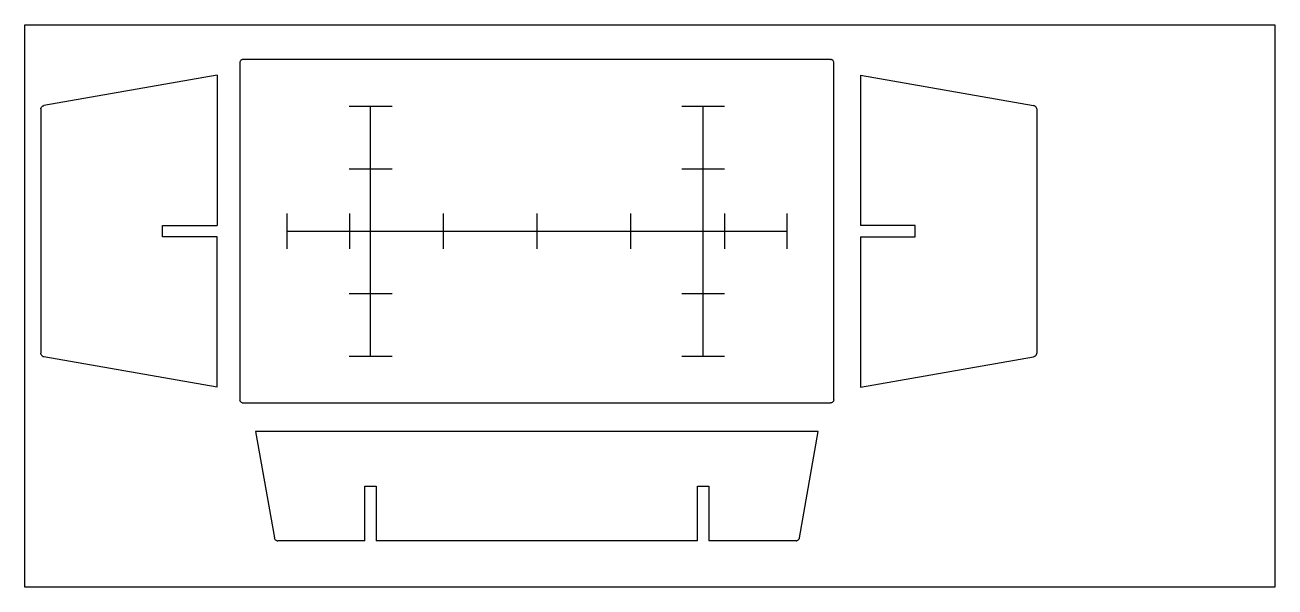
# Model space of a CAD drawing. Header units: inches. Extents: x -974 to 1026, y -367 to 533.
import ezdxf

# ---------------------------------------------------------------- set-up
doc = ezdxf.new("R2010")
doc.units = ezdxf.units.IN
doc.header["$MEASUREMENT"] = 0

msp = doc.modelspace()

# ---------------------------------------------------------------- linework, layer by layer
for p, q in [((-973.7, -366.9), (-973.7, 533.1)), ((-973.7, 533.1), (1026.3, 533.1)), ((1026.3, 533.1), (1026.3, -366.9)), ((-629.5, 474.5), (-629.7, 473.7)), ((-629.7, 473.7), (-629.7, 472.9)), ((-629.7, 472.9), (-629.7, -67.1)), ((-629.2, 475.2), (-629.5, 474.5)), ((-629.2, 475.2), (-628.8, 475.9)), ((-628.3, 476.5), (-628.8, 475.9)), ((-627.7, 477), (-628.3, 476.5)), ((-627, 477.4), (-627.7, 477)), ((-626.3, 477.7), (-627, 477.4)), ((-625.5, 477.9), (-626.3, 477.7)), ((-624.7, 477.9), (-625.5, 477.9)), ((315.3, 477.9), (-624.7, 477.9)), ((315.3, 477.9), (316.1, 477.9)), ((316.8, 477.7), (316.1, 477.9)), ((317.6, 477.4), (316.8, 477.7)), ((318.2, 477), (317.6, 477.4)), ((318.8, 476.5), (318.2, 477)), ((319.3, 475.9), (318.8, 476.5)), ((319.7, 475.2), (319.3, 475.9)), ((320, 474.5), (319.7, 475.2)), ((320.2, 473.7), (320, 474.5)), ((320.3, 472.9), (320.2, 473.7)), ((320.3, -67.1), (320.3, 472.9)), ((-666.3, 452.9), (-943.4, 404.1)), ((-666.3, 452.9), (-666.3, 211.9)), ((363.1, 452.9), (640.1, 404.1)), ((363.1, 452.9), (363.1, 211.9)), ((-948.1, 399.8), (-947.8, 400.6)), ((-947.8, 400.6), (-947.4, 401.3)), ((-947.4, 401.3), (-946.9, 402)), ((-946.9, 402), (-946.3, 402.6)), ((-945.6, 403.1), (-946.3, 402.6)), ((-944.9, 403.6), (-945.6, 403.1)), ((-944.9, 403.6), (-944.2, 403.9)), ((-944.2, 403.9), (-943.4, 404.1)), ((-455, 402.9), (-420.7, 402.9)), ((-420.7, 302.9), (-420.7, 402.9)), ((-420.7, 402.9), (-386.4, 402.9)), ((77, 402.9), (111.3, 402.9)), ((111.3, 302.9), (111.3, 402.9)), ((111.3, 402.9), (145.6, 402.9)), ((640.9, 403.9), (640.1, 404.1)), ((641.7, 403.6), (640.9, 403.9)), ((641.7, 403.6), (642.4, 403.1)), ((642.4, 403.1), (643, 402.6)), ((643.6, 402), (643, 402.6)), ((644.1, 401.3), (643.6, 402)), ((644.5, 400.6), (644.1, 401.3)), ((644.8, 399.8), (644.5, 400.6)), ((-948.3, 399), (-948.1, 399.8)), ((-948.3, 399), (-948.3, 398.2)), ((-948.3, 398.2), (-948.3, 7.7)), ((645, 399), (644.8, 399.8)), ((645, 399), (645.1, 398.2)), ((645.1, 398.2), (645.1, 7.7)), ((-455, 302.9), (-420.7, 302.9)), ((-420.7, 202.9), (-420.7, 302.9)), ((-420.7, 302.9), (-386.4, 302.9)), ((77, 302.9), (111.3, 302.9)), ((111.3, 302.9), (145.6, 302.9)), ((111.3, 202.9), (111.3, 302.9)), ((-554.7, 231.3), (-554.7, 202.9)), ((-454.7, 231.3), (-454.7, 202.9)), ((-304.7, 231.3), (-304.7, 202.9)), ((-154.7, 231.3), (-154.7, 202.9)), ((-4.7, 231.3), (-4.7, 202.9)), ((145.3, 231.3), (145.3, 202.9)), ((245.3, 231.3), (245.3, 202.9)), ((-753.8, 193.9), (-753.8, 211.9)), ((-753.8, 211.9), (-666.3, 211.9)), ((-554.7, 202.9), (-554.7, 174.5)), ((-554.7, 202.9), (-454.7, 202.9)), ((-454.7, 202.9), (-454.7, 174.5)), ((-454.7, 202.9), (-420.7, 202.9)), ((-420.7, 202.9), (-304.7, 202.9)), ((-420.7, 102.9), (-420.7, 202.9)), ((-304.7, 202.9), (-154.7, 202.9)), ((-304.7, 202.9), (-304.7, 174.5)), ((-154.7, 202.9), (-154.7, 174.5)), ((-154.7, 202.9), (-4.7, 202.9)), ((-4.7, 202.9), (-4.7, 174.5)), ((-4.7, 202.9), (111.3, 202.9)), ((111.3, 202.9), (145.3, 202.9)), ((111.3, 102.9), (111.3, 202.9)), ((145.3, 202.9), (245.3, 202.9)), ((145.3, 202.9), (145.3, 174.5)), ((245.3, 202.9), (245.3, 174.5)), ((450.6, 211.9), (363.1, 211.9)), ((450.6, 193.9), (450.6, 211.9)), ((-666.3, 193.9), (-753.8, 193.9)), ((-666.3, -47.1), (-666.3, 193.9)), ((363.1, 193.9), (450.6, 193.9)), ((363.1, 193.9), (363.1, -47.1)), ((-455, 102.9), (-420.7, 102.9)), ((-420.7, 102.9), (-386.4, 102.9)), ((-420.7, 2.9), (-420.7, 102.9)), ((77, 102.9), (111.3, 102.9)), ((111.3, 2.9), (111.3, 102.9)), ((111.3, 102.9), (145.6, 102.9)), ((-948.3, 6.9), (-948.3, 7.7)), ((-948.1, 6.1), (-948.3, 6.9)), ((-947.8, 5.3), (-948.1, 6.1)), ((-947.8, 5.3), (-947.4, 4.6)), ((-946.9, 3.9), (-947.4, 4.6)), ((-946.3, 3.3), (-946.9, 3.9)), ((-945.6, 2.7), (-946.3, 3.3)), ((-945.6, 2.7), (-944.9, 2.3)), ((-944.9, 2.3), (-944.2, 2)), ((-943.4, 1.8), (-944.2, 2)), ((-666.3, -47.1), (-943.4, 1.8)), ((-455, 2.9), (-420.7, 2.9)), ((-420.7, 2.9), (-386.4, 2.9)), ((77, 2.9), (111.3, 2.9)), ((111.3, 2.9), (145.6, 2.9)), ((363.1, -47.1), (640.1, 1.8)), ((640.1, 1.8), (640.9, 2)), ((641.7, 2.3), (640.9, 2)), ((642.4, 2.7), (641.7, 2.3)), ((642.4, 2.7), (643, 3.3)), ((643, 3.3), (643.6, 3.9)), ((643.6, 3.9), (644.1, 4.6)), ((644.5, 5.3), (644.1, 4.6)), ((644.5, 5.3), (644.8, 6.1)), ((644.8, 6.1), (645, 6.9)), ((645, 6.9), (645.1, 7.7)), ((-629.7, -67.1), (-629.7, -67.9)), ((-629.5, -68.6), (-629.7, -67.9)), ((-629.2, -69.3), (-629.5, -68.6)), ((-628.8, -70), (-629.2, -69.3)), ((-628.8, -70), (-628.3, -70.6)), ((-627.7, -71.1), (-628.3, -70.6)), ((-627.7, -71.1), (-627, -71.5)), ((-627, -71.5), (-626.3, -71.8)), ((-626.3, -71.8), (-625.5, -72)), ((-625.5, -72), (-624.7, -72.1)), ((-624.7, -72.1), (315.3, -72.1)), ((316.1, -72), (315.3, -72.1)), ((316.8, -71.8), (316.1, -72)), ((317.6, -71.5), (316.8, -71.8)), ((318.2, -71.1), (317.6, -71.5)), ((318.8, -70.6), (318.2, -71.1)), ((319.3, -70), (318.8, -70.6)), ((319.7, -69.3), (319.3, -70)), ((320, -68.6), (319.7, -69.3)), ((320.2, -67.9), (320, -68.6)), ((320.3, -67.1), (320.2, -67.9)), ((-604.7, -118.1), (-574.7, -288.1)), ((295.3, -118.1), (-604.7, -118.1)), ((265.3, -288.1), (295.3, -118.1)), ((-429.7, -293.1), (-429.7, -205.6)), ((-429.7, -205.6), (-411.7, -205.6)), ((-411.7, -205.6), (-411.7, -293.1)), ((102.3, -293.1), (102.3, -205.6)), ((102.3, -205.6), (120.3, -205.6)), ((120.3, -205.6), (120.3, -293.1)), ((-574.5, -288.9), (-574.7, -288.1)), ((-574.2, -289.7), (-574.5, -288.9)), ((-573.8, -290.4), (-574.2, -289.7)), ((-573.3, -291), (-573.8, -290.4)), ((-572.7, -291.6), (-573.3, -291)), ((-572.7, -291.6), (-572, -292.1)), ((-572, -292.1), (-571.2, -292.5)), ((-571.2, -292.5), (-570.4, -292.8)), ((-570.4, -292.8), (-569.7, -293)), ((-569.7, -293), (-568.9, -293.1)), ((-429.7, -293.1), (-568.9, -293.1)), ((102.3, -293.1), (-411.7, -293.1)), ((259.4, -293.1), (120.3, -293.1)), ((260.2, -293), (259.4, -293.1)), ((260.2, -293), (261, -292.8)), ((261, -292.8), (261.8, -292.5)), ((262.5, -292.1), (261.8, -292.5)), ((262.5, -292.1), (263.2, -291.6)), ((263.8, -291), (263.2, -291.6)), ((263.8, -291), (264.4, -290.4)), ((264.8, -289.7), (264.4, -290.4)), ((265.1, -288.9), (264.8, -289.7)), ((265.3, -288.1), (265.1, -288.9)), ((1026.3, -366.9), (-973.7, -366.9))]:
    msp.add_line(p, q)

doc.saveas('drawing.dxf')
